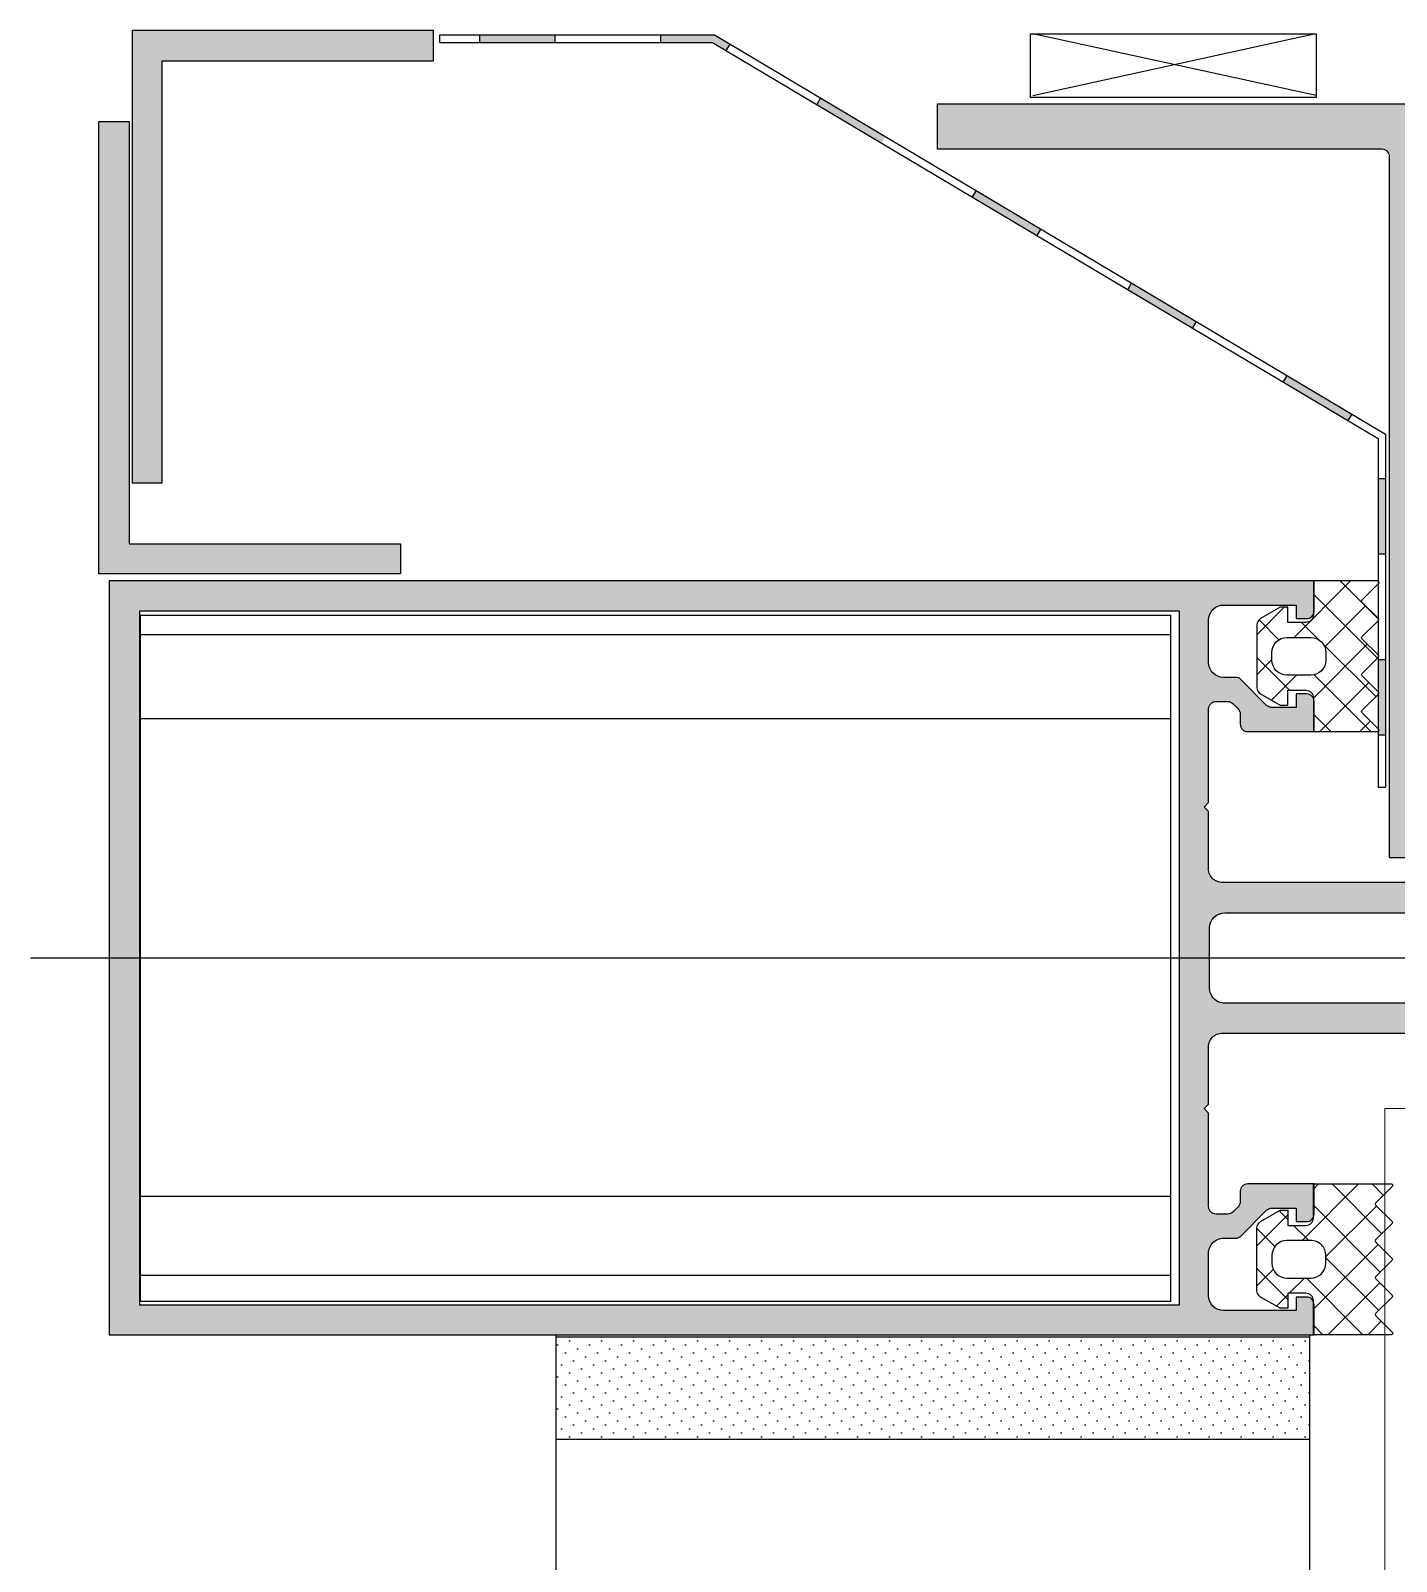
# Model space of a CAD drawing. Header units: millimetres. Extents: x 809 to 8159, y 33 to 4533.
# Drawn here: x 3993.37 to 4002.43, y 3000.12 to 3010.28 of the extents above; entities that cross this region are included whole.
import ezdxf

# ---------------------------------------------------------------- set-up
doc = ezdxf.new("R2010")
doc.units = ezdxf.units.MM
doc.linetypes.add('DASHDOT', pattern=[25.399999999999995, 12.7, -6.349999999999998, 0, -6.349999999999998])
for name, color, linetype in [('5', 11, 'Continuous'), ('EKSEN', 11, 'Continuous'), ('FITILLER', 240, 'Continuous'), ('GORUNUS-TARAMA', 11, 'Continuous')]:
    doc.layers.add(name, color=color, linetype=linetype)
doc.layers.add('cam', color=5, linetype='Continuous', lineweight=0)

# ---------------------------------------------------------------- blocks, each defined once
blk = doc.blocks.new('ajsdfxcvzx')
for points in [[(35949.99928870759, -5580.998390094676), (35949.99928870759, -5583.998390094676), (35950.1992887076, -5583.998390094676), (35950.1992887076, -5581.198390094676), (35951.99928870759, -5581.198390094676), (35951.99928870759, -5580.998390094676)], [(35952.30701589442, -5581.076131912862), (35952.30701589442, -5581.026131912862), (35952.80701589442, -5581.026131912862), (35952.80701589442, -5581.042574312396, 0.0434347581785503), (35952.65725948896, -5581.076131912862)], [(35954.54183296107, -5581.487807780355), (35954.56740162506, -5581.444839845552), (35954.99708097309, -5581.700526485557), (35954.97151230909, -5581.743494420361)], [(35949.77938826266, -5584.601609560744), (35949.77938826266, -5581.601609560743), (35949.97938826265, -5581.601609560743), (35949.97938826265, -5584.401609560743), (35951.77938826266, -5584.401609560743), (35951.77938826266, -5584.601609560743)]]:
    blk.add_hatch(color=256).paths.add_polyline_path(points)
h = blk.add_hatch(color=256)
h.paths.add_polyline_path([(35952.65725948896, -5581.076131912862, -0.0434347581785632), (35952.80701589442, -5581.042574312396), (35952.80701589442, -5581.076131912862)])
h.paths.add_polyline_path([(35953.50701589441, -5581.076131912862), (35953.50701589441, -5581.026131912862), (35953.86376630204, -5581.026131912862), (35953.96719082273, -5581.087676104617), (35953.94162215873, -5581.130644039419), (35953.85001496721, -5581.076131912862)])
h = blk.add_hatch(color=256)
edge = h.paths.add_edge_path()
edge.add_arc((35958.98180359086, -5582.085809404256), 0.02999999999965046, -30.00000000555798, 59.99999996880672, ccw=False)
edge.add_line((35959.00778435297, -5582.100809404258), (35958.90145319838, -5582.284980366444))
edge.add_line((35958.90145319838, -5582.284980366444), (35959.00778435297, -5582.46915132863))
edge.add_arc((35958.98180359086, -5582.484151328632), 0.02999999999925227, -59.99999996880672, 30.00000000555798, ccw=False)
edge.add_line((35958.99680359088, -5582.510132090737), (35958.96072663914, -5582.530961128552))
edge.add_arc((35958.94572663913, -5582.504980366445), 0.03000000000122575, 239.999999982578, 300.0000000294563, ccw=False)
edge.add_line((35958.93072663912, -5582.530961128552), (35958.73680359086, -5582.418999604331))
edge.add_arc((35958.72180359086, -5582.444980366444), 0.02999999999946331, 60.00000000069188, 180.000000001737)
edge.add_line((35958.69180359086, -5582.444980366445), (35958.69180359086, -5582.574980366444))
edge.add_line((35958.69180359086, -5582.574980366444), (35958.54180359087, -5582.574980366444))
edge.add_line((35958.54180359087, -5582.574980366444), (35958.54180359087, -5582.774980366445))
edge.add_line((35958.54180359087, -5582.774980366445), (35958.69180359086, -5582.774980366445))
edge.add_line((35958.69180359086, -5582.774980366445), (35958.69180359086, -5582.934980393184))
edge.add_arc((35958.71680359086, -5582.934980379814), 0.02500000000145877, 180.0000306408022, 360.0000306408023)
edge.add_line((35958.74180359086, -5582.934980366445), (35958.84180359086, -5582.934980366445))
edge.add_line((35958.84180359086, -5582.934980366445), (35958.94180359086, -5582.834980366444))
edge.add_line((35958.94180359086, -5582.834980366444), (35958.98251426898, -5582.834980366444))
edge.add_line((35958.98251426898, -5582.834980366444), (35959.01180359087, -5582.864269688325))
edge.add_line((35959.01180359087, -5582.864269688325), (35959.01180359087, -5582.934980366445))
edge.add_line((35959.01180359087, -5582.934980366445), (35959.09180359086, -5583.014980366444))
edge.add_line((35959.09180359086, -5583.014980366444), (35959.09180359086, -5583.124980366444))
edge.add_line((35959.09180359086, -5583.124980366444), (35958.96180359086, -5583.124980366444))
edge.add_line((35958.96180359086, -5583.124980366444), (35958.89180359086, -5583.054980366444))
edge.add_line((35958.89180359086, -5583.054980366444), (35958.84180359086, -5583.084980366444))
edge.add_line((35958.84180359086, -5583.084980366444), (35958.54180359087, -5583.084980366444))
edge.add_line((35958.54180359087, -5583.084980366444), (35958.54180359087, -5586.484980366445))
edge.add_line((35958.54180359087, -5586.484980366445), (35958.34180359086, -5586.484980366445))
edge.add_line((35958.34180359086, -5586.484980366445), (35958.34180359086, -5581.834980366444))
edge.add_arc((35958.29180359086, -5581.834980366442), 0.05000000000291038, 359.9999999979156, 449.9999999916624)
edge.add_line((35958.29180359087, -5581.784980366444), (35955.34180359086, -5581.784980366444))
edge.add_line((35955.34180359086, -5581.784980366444), (35955.34180359086, -5581.484980366445))
edge.add_line((35955.34180359086, -5581.484980366445), (35958.59180359086, -5581.484980366445))
edge.add_arc((35958.64180359086, -5581.484980366445), 0.04999999999563443, 180, 360)
edge.add_line((35958.69180359086, -5581.484980366445), (35958.84180359086, -5581.484980366445))
edge.add_line((35958.84180359086, -5581.484980366445), (35958.89180359086, -5581.514980366444))
edge.add_line((35958.89180359086, -5581.514980366444), (35958.96180359086, -5581.444980366445))
edge.add_line((35958.96180359086, -5581.444980366445), (35959.09180359086, -5581.444980366445))
edge.add_line((35959.09180359086, -5581.444980366445), (35959.09180359086, -5581.554980366444))
edge.add_line((35959.09180359086, -5581.554980366444), (35959.01180359087, -5581.634980366444))
edge.add_line((35959.01180359087, -5581.634980366444), (35959.01180359087, -5581.705691044563))
edge.add_line((35959.01180359087, -5581.705691044563), (35958.98251426898, -5581.734980366445))
edge.add_line((35958.98251426898, -5581.734980366445), (35958.94180359086, -5581.734980366445))
edge.add_line((35958.94180359086, -5581.734980366445), (35958.84180359086, -5581.634980366444))
edge.add_line((35958.84180359086, -5581.634980366444), (35958.74180359086, -5581.634980366444))
edge.add_arc((35958.71680359086, -5581.634980366444), 0.02500000000145519, 0, 180)
edge.add_line((35958.69180359086, -5581.634980366444), (35958.69180359086, -5581.794980366444))
edge.add_line((35958.69180359086, -5581.794980366444), (35958.54180359087, -5581.794980366444))
edge.add_line((35958.54180359087, -5581.794980366444), (35958.54180359087, -5581.994980366444))
edge.add_line((35958.54180359087, -5581.994980366444), (35958.69180359086, -5581.994980366444))
edge.add_line((35958.69180359086, -5581.994980366444), (35958.69180359086, -5582.124980366444))
edge.add_arc((35958.72180359086, -5582.124980366444), 0.02999999999883585, 180, 300.0000000285878)
edge.add_line((35958.73680359087, -5582.150961128552), (35958.93072663912, -5582.038999604337))
edge.add_arc((35958.94572663913, -5582.064980366444), 0.02999999999758778, 59.99999997054368, 120.000000017422, ccw=False)
edge.add_line((35958.96072663914, -5582.038999604337), (35958.99680359088, -5582.059828642151))
h = blk.add_hatch(color=256)
h.paths.add_polyline_path([(35957.63552426687, -5583.328751588395), (35957.66109293087, -5583.285783653591), (35958.09077227891, -5583.541470293597), (35958.0652036149, -5583.584438228399)])
h.paths.add_polyline_path([(35956.6042938316, -5582.715103652381), (35956.6298624956, -5582.672135717578), (35956.89487007675, -5582.829832144714), (35956.87244946371, -5582.87467337079)])
h.paths.add_polyline_path([(35956.87244946371, -5582.87467337079), (35956.89487007675, -5582.829832144714), (35957.05954184364, -5582.927822357584), (35957.03397317963, -5582.970790292386)])
h.paths.add_polyline_path([(35955.71222170471, -5582.18426379281), (35955.67080849078, -5582.101437364953), (35956.02831140836, -5582.314174421571), (35956.00274274436, -5582.357142356374)])
h.paths.add_polyline_path([(35955.57306339634, -5582.101455716368), (35955.59863206033, -5582.058487781565), (35955.67080849078, -5582.101437364953), (35955.71222170471, -5582.18426379281)])
h = blk.add_hatch(color=256)
h.paths.add_polyline_path([(35958.26535951848, -5585.669072602951), (35958.26535951848, -5585.647806608513, 0.5435929324231409), (35958.26886528717, -5585.631392701611), (35958.26535951848, -5585.627886932923), (35958.26535951848, -5585.400686208091), (35958.26738333683, -5585.398662389745, 0.4142135623738858), (35958.26738333682, -5585.386028883874), (35958.26535951848, -5585.384005065536), (35958.26535951848, -5585.169072602951), (35958.31535951848, -5585.169072602951), (35958.31535951848, -5585.669072602951)])
h.paths.add_polyline_path([(35958.26535951848, -5584.469072602951), (35958.26535951848, -5583.969072602951), (35958.31535951848, -5583.969072602951), (35958.31535951848, -5584.469072602951)])
h = blk.add_hatch(color=256)
edge = h.paths.add_edge_path()
edge.add_line((35957.79100946776, -5589.398463769426), (35957.72100946776, -5589.398463769426))
edge.add_line((35957.72100946776, -5589.398463769426), (35957.72100946776, -5589.488463769426))
edge.add_line((35957.72100946776, -5589.488463769426), (35957.24100946776, -5589.488463769426))
edge.add_arc((35957.24100946776, -5589.388463769425), 0.1, 540, 630, ccw=False)
edge.add_line((35957.14100946776, -5589.388463769425), (35957.14100946776, -5589.108463769426))
edge.add_arc((35957.24100946776, -5589.108463769426), 0.1, 450, 540, ccw=False)
edge.add_line((35957.24100946776, -5589.008463769425), (35957.32029878964, -5589.008463769425))
edge.add_arc((35957.32029878964, -5588.958463769425), 0.05000000000022739, 270.0000000001042, 315.0000000000368)
edge.add_line((35957.3556541287, -5588.993819108485), (35957.52636480682, -5588.823108430366))
edge.add_arc((35957.56172014588, -5588.858463769426), 0.04999999999986375, 449.99999999992184, 494.9999999999079, ccw=False)
edge.add_line((35957.56172014588, -5588.808463769426), (35957.72100946776, -5588.808463769426))
edge.add_line((35957.72100946776, -5588.808463769426), (35957.72100946776, -5588.898463769426))
edge.add_line((35957.72100946776, -5588.898463769426), (35957.79100946776, -5588.898463769426))
edge.add_arc((35957.79100946776, -5588.848463769426), 0.05, 630, 720)
edge.add_line((35957.84100946777, -5588.848463769426), (35957.84100946777, -5588.648463769426))
edge.add_line((35957.84100946777, -5588.648463769426), (35957.40100946777, -5588.648463769426))
edge.add_arc((35957.40100946777, -5588.698463769425), 0.05, 450, 540)
edge.add_line((35957.35100946776, -5588.698463769425), (35957.35100946776, -5588.76562105695))
edge.add_arc((35957.30100946776, -5588.76562105695), 0.05000000000020464, 314.99999999996317, 359.99999999992184, ccw=False)
edge.add_line((35957.33636480682, -5588.80097639601), (35957.30352209434, -5588.833819108484))
edge.add_arc((35957.26816675529, -5588.798463769425), 0.05000000000000844, 270, 315.0000000001474, ccw=False)
edge.add_line((35957.26816675529, -5588.848463769426), (35957.19100946777, -5588.848463769426))
edge.add_arc((35957.19100946777, -5588.798463769425), 0.05, 540, 630, ccw=False)
edge.add_line((35957.14100946776, -5588.798463769425), (35957.14100946776, -5588.548463769425))
edge.add_line((35957.14100946776, -5588.548463769425), (35957.14100946776, -5588.178463769425))
edge.add_line((35957.14100946776, -5588.178463769425), (35957.11100946776, -5588.148463769425))
edge.add_line((35957.11100946776, -5588.148463769426), (35957.14100946776, -5588.118463769426))
edge.add_line((35957.14100946776, -5588.118463769425), (35957.14100946776, -5587.748463769425))
edge.add_arc((35957.23254110912, -5587.740342246645), 0.0918912427893527, 449.0449508966667, 545.0705259017944, ccw=False)
edge.add_line((35957.23407275047, -5587.648463769426), (35959.51100946777, -5587.648463769426))
edge.add_arc((35959.53100946776, -5587.648463769426), 0.01999999999998181, 359.9999999994789, 539.9999999994789, ccw=False)
edge.add_line((35959.55100946776, -5587.648463769426), (35959.57100946776, -5587.648463769426))
edge.add_arc((35959.59100946777, -5587.648463769426), 0.01999999999998181, 360, 540, ccw=False)
edge.add_line((35959.61100946776, -5587.648463769426), (35960.54100946776, -5587.648463769426))
edge.add_line((35960.54100946776, -5587.648463769426), (35960.54100946776, -5587.508463769425))
edge.add_arc((35960.48100946777, -5587.508463769425), 0.06000000000001365, 359.9999999999783, 449.9999999999349)
edge.add_line((35960.48100946777, -5587.448463769425), (35960.48100946777, -5587.378463769425))
edge.add_arc((35960.45100946777, -5587.378463769425), 0.03000000000001819, 360.0000000001737, 450.0000000001738)
edge.add_line((35960.45100946777, -5587.348463769426), (35960.41100946777, -5587.348463769426))
edge.add_arc((35960.41100946776, -5587.378463769425), 0.0300000000000864, 450.0000000001302, 540.0000000000432)
edge.add_line((35960.38100946776, -5587.378463769425), (35960.38100946776, -5587.448463769425))
edge.add_line((35960.38100946776, -5587.448463769425), (35959.74100946776, -5587.448463769425))
edge.add_line((35959.74100946776, -5587.448463769425), (35959.74100946776, -5587.198463769425))
edge.add_line((35959.74100946776, -5587.198463769426), (35959.69100946776, -5587.148463769427))
edge.add_line((35959.69100946777, -5587.148463769426), (35959.74100946776, -5587.098463769426))
edge.add_line((35959.74100946776, -5587.098463769426), (35959.74100946776, -5586.848463769426))
edge.add_line((35959.74100946776, -5586.848463769426), (35960.38100946776, -5586.848463769426))
edge.add_line((35960.38100946776, -5586.848463769426), (35960.38100946776, -5586.918463769425))
edge.add_arc((35960.41100946776, -5586.918463769426), 0.0300000000000864, 539.9999999999566, 629.9999999998696)
edge.add_line((35960.41100946776, -5586.948463769426), (35960.45100946776, -5586.948463769426))
edge.add_arc((35960.45100946777, -5586.918463769426), 0.03000000000002956, 629.9999999998263, 719.9999999998048)
edge.add_line((35960.48100946777, -5586.918463769426), (35960.48100946777, -5586.848463769426))
edge.add_arc((35960.48100946777, -5586.788463769426), 0.06000000000001365, 270.0000000000652, 360.0000000000217)
edge.add_line((35960.54100946776, -5586.788463769426), (35960.54100946776, -5586.648463769427))
edge.add_line((35960.54100946776, -5586.648463769426), (35959.61100946776, -5586.648463769426))
edge.add_arc((35959.59100946777, -5586.648463769426), 0.01999999999998181, 180, 360, ccw=False)
edge.add_line((35959.57100946776, -5586.648463769426), (35959.55100946776, -5586.648463769425))
edge.add_arc((35959.53100946776, -5586.648463769426), 0.01999999999998181, 180.0000000005211, 360.0000000005211, ccw=False)
edge.add_line((35959.51100946777, -5586.648463769426), (35957.23407275047, -5586.648463769426))
edge.add_arc((35957.23254110912, -5586.556585292206), 0.09189124278939273, 174.92947409818, 270.95504910330453, ccw=False)
edge.add_line((35957.14100946776, -5586.548463769426), (35957.14100946776, -5586.178463769426))
edge.add_line((35957.14100946776, -5586.178463769425), (35957.11100946776, -5586.148463769426))
edge.add_line((35957.11100946776, -5586.148463769426), (35957.14100946776, -5586.118463769425))
edge.add_line((35957.14100946776, -5586.118463769426), (35957.14100946776, -5585.748463769426))
edge.add_line((35957.14100946776, -5585.748463769426), (35957.14100946776, -5585.498463769426))
edge.add_arc((35957.19100946777, -5585.498463769426), 0.05, 450, 540, ccw=False)
edge.add_line((35957.19100946777, -5585.448463769426), (35957.26816675529, -5585.448463769426))
edge.add_arc((35957.26816675529, -5585.498463769426), 0.05, 404.9999999998526, 450, ccw=False)
edge.add_line((35957.30352209435, -5585.463108430366), (35957.33636480682, -5585.495951142841))
edge.add_arc((35957.30100946776, -5585.5313064819), 0.05000000000020138, 360.00000000007816, 405.00000000003683, ccw=False)
edge.add_line((35957.35100946776, -5585.5313064819), (35957.35100946776, -5585.598463769426))
edge.add_arc((35957.40100946777, -5585.598463769426), 0.05, 540, 630)
edge.add_line((35957.40100946777, -5585.648463769426), (35957.84100946777, -5585.648463769426))
edge.add_line((35957.84100946777, -5585.648463769426), (35957.84100946777, -5585.448463769426))
edge.add_arc((35957.79100946776, -5585.448463769426), 0.05, 360, 450)
edge.add_line((35957.79100946776, -5585.398463769426), (35957.72100946776, -5585.398463769426))
edge.add_line((35957.72100946776, -5585.398463769426), (35957.72100946776, -5585.488463769426))
edge.add_line((35957.72100946776, -5585.488463769426), (35957.56172014588, -5585.488463769426))
edge.add_arc((35957.56172014588, -5585.438463769426), 0.04999999999986358, 225.0000000000921, 270.00000000007816, ccw=False)
edge.add_line((35957.52636480682, -5585.473819108485), (35957.3556541287, -5585.303108430367))
edge.add_arc((35957.32029878964, -5585.338463769426), 0.05000000000023354, 404.9999999999631, 449.9999999998959)
edge.add_line((35957.32029878964, -5585.288463769426), (35957.24100946776, -5585.288463769426))
edge.add_arc((35957.24100946776, -5585.188463769426), 0.1, 540, 630, ccw=False)
edge.add_line((35957.14100946776, -5585.188463769426), (35957.14100946776, -5584.908463769426))
edge.add_arc((35957.24100946776, -5584.908463769426), 0.1, 450, 540, ccw=False)
edge.add_line((35957.24100946776, -5584.808463769426), (35957.72100946776, -5584.808463769426))
edge.add_line((35957.72100946776, -5584.808463769426), (35957.72100946776, -5584.898463769426))
edge.add_line((35957.72100946776, -5584.898463769426), (35957.79100946776, -5584.898463769426))
edge.add_arc((35957.79100946776, -5584.848463769426), 0.05, 630, 720)
edge.add_line((35957.84100946777, -5584.848463769426), (35957.84100946777, -5584.648463769426))
edge.add_line((35957.84100946777, -5584.648463769426), (35949.84816884584, -5584.648463769426))
edge.add_line((35949.84816884584, -5584.648463769426), (35949.84816884584, -5589.648463769426))
edge.add_line((35949.84816884584, -5589.648463769426), (35957.84100946777, -5589.648463769426))
edge.add_line((35957.84100946777, -5589.648463769426), (35957.84100946777, -5589.448463769426))
edge.add_arc((35957.79100946776, -5589.448463769426), 0.05, 360, 450)
h.paths.add_polyline_path([(35956.94816884584, -5584.850139960079), (35950.04816884584, -5584.850139960079), (35950.04816884584, -5589.450139960079), (35956.94816884584, -5589.450139960079), (35956.94816884584, -5587.150139960078)], flags=16)
edge = h.paths.add_edge_path(flags=16)
edge.add_arc((35959.34816884584, -5587.350139960079), 0.1, 270, 360, ccw=False)
edge.add_line((35959.34816884584, -5587.450139960079), (35957.24816884584, -5587.450139960079))
edge.add_arc((35957.24816884584, -5587.350139960079), 0.1, 540, 630, ccw=False)
edge.add_line((35957.14816884584, -5587.350139960079), (35957.14816884584, -5586.950139960079))
edge.add_arc((35957.24816884584, -5586.950139960079), 0.1, 450, 540, ccw=False)
edge.add_line((35957.24816884584, -5586.850139960079), (35959.34816884583, -5586.850139960079))
edge.add_arc((35959.34816884584, -5586.950139960079), 0.1, 360, 450, ccw=False)
edge.add_line((35959.44816884584, -5586.950139960079), (35959.44816884584, -5587.350139960079))
at = {"layer": 'FITILLER'}
h = blk.add_hatch(dxfattribs=at)
h.set_pattern_fill('NET', color=256, scale=1.499999999999999, angle=225, style=0)
h.set_pattern_definition([(135, (35971.45091613428, -5602.522946904461), (0.1325825214724776, 0.1325825214724776), []), (44.99999999999994, (35971.45091613428, -5602.522946904461), (0.1325825214724777, -0.1325825214724775), [])])
edge = h.paths.add_edge_path(flags=16)
edge.add_arc((35957.81928337387, -5585.173463769423), 0.1000000000058208, 270, 359.9999999984367, ccw=False)
edge.add_line((35957.81928337387, -5585.273463769426), (35957.66100946776, -5585.273463769426))
edge.add_arc((35957.66100946777, -5585.17346376943), 0.09999999999581632, 179.9999999973945, 269.99999999583116, ccw=False)
edge.add_line((35957.56100946777, -5585.173463769425), (35957.56100946777, -5585.123463769426))
edge.add_arc((35957.66100946777, -5585.123463769422), 0.09999999999854481, 90.00000000416878, 180.0000000026055, ccw=False)
edge.add_line((35957.66100946776, -5585.023463769426), (35957.81928337387, -5585.023463769426))
edge.add_arc((35957.81928337387, -5585.123463769429), 0.1000000000030923, 1.563307705509942e-09, 90, ccw=False)
edge.add_line((35957.91928337388, -5585.123463769426), (35957.91928337388, -5585.173463769425))
edge = h.paths.add_edge_path()
edge.add_line((35957.83600946776, -5585.648463769426), (35958.26179421936, -5585.648463769426))
edge.add_arc((35958.26179421936, -5585.638463769425), 0.01000000000112777, 270, 405.0000000073695)
edge.add_line((35958.26886528717, -5585.631392701611), (35958.158075909, -5585.520603323524))
edge.add_arc((35958.16439266194, -5585.514286570589), 0.008933237672353924, 135.0000000082495, 224.9999999917505, ccw=False)
edge.add_line((35958.158075909, -5585.507969817654), (35958.26738333682, -5585.398662389745))
edge.add_arc((35958.26106658388, -5585.392345636814), 0.008933237674926363, 315.0000000577467, 405.0000000123742)
edge.add_line((35958.26738333682, -5585.386028883874), (35958.158075909, -5585.276721456139))
edge.add_arc((35958.16439266194, -5585.270404703203), 0.008933237672997033, 135.0000000041248, 224.9999999958752, ccw=False)
edge.add_line((35958.158075909, -5585.264087950267), (35958.26738333682, -5585.154780522359))
edge.add_arc((35958.26106658388, -5585.148463769427), 0.008933237675569474, 315.0000000536219, 405.0000000082495)
edge.add_line((35958.26738333682, -5585.142147016488), (35958.158075909, -5585.032839588752))
edge.add_arc((35958.16439266194, -5585.026522835817), 0.008933237672353924, 135.0000000041248, 224.9999999917505, ccw=False)
edge.add_line((35958.158075909, -5585.020206082881), (35958.26738333682, -5584.91089865498))
edge.add_arc((35958.26106658389, -5584.904581902044), 0.008933237672997033, 315.0000000041247, 404.9999999958752)
edge.add_line((35958.26738333682, -5584.898265149108), (35958.158075909, -5584.788957721365))
edge.add_arc((35958.16439266194, -5584.782640968429), 0.008933237672997033, 135.0000000082495, 224.9999999958752, ccw=False)
edge.add_line((35958.158075909, -5584.776324215494), (35958.26886528726, -5584.665534837238))
edge.add_arc((35958.26179421945, -5584.658463769426), 0.01000000000007886, 315, 450)
edge.add_line((35958.26179421945, -5584.648463769426), (35957.83600946776, -5584.648463769426))
edge.add_line((35957.83600946776, -5584.648463769426), (35957.83600946776, -5584.873463769425))
edge.add_arc((35957.78600946776, -5584.873463769423), 0.05000000000291038, 270, 359.9999999979156, ccw=False)
edge.add_line((35957.78600946776, -5584.923463769425), (35957.66600946776, -5584.923463769425))
edge.add_line((35957.66600946776, -5584.923463769425), (35957.66600946776, -5584.823463769426))
edge.add_line((35957.66600946776, -5584.823463769426), (35957.61600946776, -5584.823463769426))
edge.add_line((35957.61600946776, -5584.823463769426), (35957.48600946776, -5584.89851930442))
edge.add_arc((35957.51100946776, -5584.941820574611), 0.0499999999982555, 119.9999999934522, 179.9999999989578)
edge.add_line((35957.46100946776, -5584.94182057461), (35957.46100946776, -5585.355106964242))
edge.add_arc((35957.51100946776, -5585.355106964241), 0.04999999999563443, 180.0000000010422, 240.0000000065478)
edge.add_line((35957.48600946776, -5585.398408234431), (35957.61600946776, -5585.473463769426))
edge.add_line((35957.61600946776, -5585.473463769426), (35957.66600946776, -5585.473463769426))
edge.add_line((35957.66600946776, -5585.473463769426), (35957.66600946776, -5585.373463769425))
edge.add_line((35957.66600946776, -5585.373463769425), (35957.78600946776, -5585.373463769425))
edge.add_arc((35957.78600946776, -5585.423463769426), 0.05000000000109139, 1.042224084812915e-09, 90, ccw=False)
edge.add_line((35957.83600946776, -5585.423463769425), (35957.83600946776, -5585.648463769426))
h = blk.add_hatch(dxfattribs=at)
h.set_pattern_fill('NET', color=256, scale=1.499999999999999, angle=225, style=0)
h.set_pattern_definition([(225, (35971.45091613428, -5623.016125917658), (0.1325825214724777, -0.1325825214724775), []), (315, (35971.45091613428, -5623.016125917658), (0.1325825214724777, 0.1325825214724776), [])])
edge = h.paths.add_edge_path(flags=16)
edge.add_arc((35957.81928337387, -5589.123463769429), 0.1000000000058208, 2.084408315922602e-09, 90)
edge.add_line((35957.81928337387, -5589.023463769426), (35957.66100946776, -5589.023463769426))
edge.add_arc((35957.66100946777, -5589.123463769422), 0.09999999999581632, 90.00000000416884, 180.0000000020844)
edge.add_line((35957.56100946777, -5589.123463769425), (35957.56100946777, -5589.173463769425))
edge.add_arc((35957.66100946777, -5589.17346376943), 0.09999999999854481, 179.9999999973945, 269.9999999958312)
edge.add_line((35957.66100946776, -5589.273463769426), (35957.81928337387, -5589.273463769426))
edge.add_arc((35957.81928337387, -5589.173463769423), 0.1000000000030923, 270, 359.9999999984367)
edge.add_line((35957.91928337388, -5589.173463769425), (35957.91928337388, -5589.123463769425))
edge = h.paths.add_edge_path()
edge.add_line((35957.83600946776, -5588.648463769426), (35958.35280386556, -5588.648463769426))
edge.add_arc((35958.35280386556, -5588.658463769427), 0.01000000000112777, -45.00000000736952, 90, ccw=False)
edge.add_line((35958.35987493338, -5588.665534837241), (35958.2490855552, -5588.776324215326))
edge.add_arc((35958.25540230814, -5588.782640968262), 0.008933237672997033, 135.0000000041248, 224.9999999917505)
edge.add_line((35958.2490855552, -5588.788957721197), (35958.35839298303, -5588.898265149106))
edge.add_arc((35958.3520762301, -5588.904581902038), 0.008933237669781484, -45.00000004537242, 44.99999997525151, ccw=False)
edge.add_line((35958.35839298303, -5588.910898654977), (35958.2490855552, -5589.020206082712))
edge.add_arc((35958.25540230814, -5589.026522835648), 0.008933237672997033, 135.0000000041248, 224.9999999958752)
edge.add_line((35958.2490855552, -5589.032839588584), (35958.35839298303, -5589.142147016492))
edge.add_arc((35958.3520762301, -5589.148463769425), 0.008933237670424594, -45.000000041247574, 44.999999979376184, ccw=False)
edge.add_line((35958.35839298303, -5589.154780522364), (35958.2490855552, -5589.2640879501))
edge.add_arc((35958.25540230814, -5589.270404703035), 0.008933237672353924, 135.0000000082495, 224.9999999958752)
edge.add_line((35958.2490855552, -5589.276721455971), (35958.35839298303, -5589.386028883871))
edge.add_arc((35958.35207623009, -5589.392345636807), 0.008933237672997033, -44.999999995875214, 44.99999999587533, ccw=False)
edge.add_line((35958.35839298303, -5589.398662389744), (35958.2490855552, -5589.507969817486))
edge.add_arc((35958.25540230814, -5589.514286570422), 0.008933237672997033, 135.0000000041248, 224.9999999917505)
edge.add_line((35958.2490855552, -5589.520603323357), (35958.35987493346, -5589.631392701614))
edge.add_arc((35958.35280386565, -5589.638463769425), 0.01000000000007886, -90, 45, ccw=False)
edge.add_line((35958.35280386565, -5589.648463769426), (35957.83600946776, -5589.648463769426))
edge.add_line((35957.83600946776, -5589.648463769426), (35957.83600946776, -5589.423463769425))
edge.add_arc((35957.78600946776, -5589.423463769427), 0.05000000000291038, 2.084408315922602e-09, 90)
edge.add_line((35957.78600946776, -5589.373463769426), (35957.66600946776, -5589.373463769425))
edge.add_line((35957.66600946776, -5589.373463769425), (35957.66600946776, -5589.473463769426))
edge.add_line((35957.66600946776, -5589.473463769426), (35957.61600946776, -5589.473463769426))
edge.add_line((35957.61600946776, -5589.473463769426), (35957.48600946776, -5589.398408234431))
edge.add_arc((35957.51100946776, -5589.355106964241), 0.0499999999982555, 180.0000000010422, 240.0000000065478, ccw=False)
edge.add_line((35957.46100946776, -5589.355106964242), (35957.46100946776, -5588.94182057461))
edge.add_arc((35957.51100946776, -5588.941820574611), 0.04999999999563443, 119.9999999934522, 179.9999999989578, ccw=False)
edge.add_line((35957.48600946776, -5588.89851930442), (35957.61600946776, -5588.823463769426))
edge.add_line((35957.61600946776, -5588.823463769426), (35957.66600946776, -5588.823463769426))
edge.add_line((35957.66600946776, -5588.823463769426), (35957.66600946776, -5588.923463769425))
edge.add_line((35957.66600946776, -5588.923463769425), (35957.78600946776, -5588.923463769425))
edge.add_arc((35957.78600946776, -5588.873463769424), 0.05000000000109139, 270, 359.9999999979156)
edge.add_line((35957.83600946776, -5588.873463769426), (35957.83600946776, -5588.648463769426))
h = blk.add_hatch(dxfattribs=at)
h.set_pattern_fill('DOTS', color=256, scale=1.199999999999999, angle=135, style=0)
h.set_pattern_definition([(135, (36052.00619858685, -5751.831307589119), (-0.07954951288348663, -0.02651650429449552), [0, -0.07500000000000001])])
h.paths.add_polyline_path([(35957.81100946777, -5589.661993972595), (35957.81100946777, -5590.343613346509), (35952.81417866635, -5590.343613346509), (35952.81417866635, -5589.661993972595)])
for p, q in [((35952.0414326793, -5581.026131912862), (35953.86376630204, -5581.026131912862)), ((35952.0414326793, -5581.076131912862), (35952.0414326793, -5581.026131912862)), ((35952.30701589442, -5581.076131912862), (35952.30701589442, -5581.026131912862)), ((35952.80701589442, -5581.076131912862), (35952.80701589442, -5581.026131912862)), ((35953.50701589441, -5581.076131912862), (35953.50701589441, -5581.026131912862)), ((35953.86376630204, -5581.026131912862), (35958.31535951848, -5583.675114037332)), ((35957.85537977144, -5581.428747280759), (35955.97414858798, -5581.019451663596)), ((35955.97414858798, -5581.428747280759), (35957.84174762475, -5581.019451663596)), ((35952.0414326793, -5581.076131912862), (35953.85001496721, -5581.076131912862)), ((35953.85001496721, -5581.076131912862), (35958.26535951848, -5583.703543767678)), ((35953.94162215873, -5581.130644039419), (35953.96719082273, -5581.087676104617)), ((35954.56740162506, -5581.444839845552), (35954.54183296107, -5581.487807780355)), ((35955.59863206033, -5582.058487781565), (35955.57306339634, -5582.101455716368)), ((35956.02831140836, -5582.314174421571), (35956.00274274436, -5582.357142356374)), ((35956.6298624956, -5582.672135717578), (35956.6042938316, -5582.715103652381)), ((35957.05954184364, -5582.927822357584), (35957.03397317963, -5582.970790292386)), ((35957.66109293087, -5583.285783653591), (35957.63552426687, -5583.328751588395)), ((35958.09077227891, -5583.541470293597), (35958.0652036149, -5583.584438228399)), ((35958.31535951848, -5583.675114037332), (35958.31535951848, -5586.017718194626)), ((35958.26535951848, -5583.703543767678), (35958.26535951848, -5586.017718194626)), ((35958.26535951848, -5583.969072602951), (35958.31535951848, -5583.969072602951)), ((35958.26535951848, -5584.469072602951), (35958.31535951848, -5584.469072602951)), ((35958.26535951848, -5585.169072602951), (35958.31535951848, -5585.169072602951)), ((35958.26535951848, -5585.669072602951), (35958.31535951848, -5585.669072602951)), ((35958.26535951848, -5586.017718194626), (35958.31535951848, -5586.017718194626))]:
    blk.add_line(p, q)
for points in [[(35949.99928870759, -5580.998390094676), (35949.99928870759, -5583.998390094676), (35950.1992887076, -5583.998390094676), (35950.1992887076, -5581.198390094676), (35951.99928870759, -5581.198390094676), (35951.99928870759, -5580.998390094676)], [(35955.96051644129, -5581.442390288177), (35955.96051644129, -5581.019451663596), (35957.85537977144, -5581.019451663596), (35957.85537977144, -5581.442390288177)], [(35949.77938826266, -5584.601609560744), (35949.77938826266, -5581.601609560743), (35949.97938826265, -5581.601609560743), (35949.97938826265, -5584.401609560743), (35951.77938826266, -5584.401609560743), (35951.77938826266, -5584.601609560743)], [(35956.94816884584, -5584.850139960079), (35950.04816884584, -5584.850139960079), (35950.04816884584, -5589.450139960079), (35956.94816884584, -5589.450139960079), (35956.94816884584, -5587.150139960078)]]:
    blk.add_lwpolyline(points, close=True)
for points in [[(35958.54180359087, -5586.484980366445), (35958.34180359086, -5586.484980366445), (35958.34180359086, -5581.834980366444, 0.4142135623730951), (35958.29180359087, -5581.784980366444), (35955.34180359086, -5581.784980366444), (35955.34180359086, -5581.484980366445), (35958.59180359086, -5581.484980366445, 1)], [(35959.51100946777, -5586.648463769426), (35957.23407275047, -5586.648463769426, -0.4453624046904188), (35957.14100946776, -5586.548463769426), (35957.14100946776, -5586.178463769425), (35957.11100946776, -5586.148463769426), (35957.14100946776, -5586.118463769426), (35957.14100946776, -5585.748463769426), (35957.14100946776, -5585.498463769426, -0.4142135623730951), (35957.19100946777, -5585.448463769426), (35957.26816675529, -5585.448463769426, -0.1989123673803266), (35957.30352209435, -5585.463108430366), (35957.33636480682, -5585.495951142841, -0.1989123673794533), (35957.35100946776, -5585.5313064819), (35957.35100946776, -5585.598463769426, 0.4142135623730951), (35957.40100946777, -5585.648463769426), (35957.84100946777, -5585.648463769426), (35957.84100946777, -5585.448463769426, 0.4142135623730951), (35957.79100946776, -5585.398463769426), (35957.72100946776, -5585.398463769426), (35957.72100946776, -5585.488463769426), (35957.56172014588, -5585.488463769426, -0.1989123673795947), (35957.52636480682, -5585.473819108485), (35957.3556541287, -5585.303108430367, 0.1989123673793523), (35957.32029878964, -5585.288463769426), (35957.24100946776, -5585.288463769426, -0.4142135623730951), (35957.14100946776, -5585.188463769426), (35957.14100946776, -5584.908463769426, -0.4142135623730951), (35957.24100946776, -5584.808463769426), (35957.72100946776, -5584.808463769426), (35957.72100946776, -5584.898463769426), (35957.79100946776, -5584.898463769426, 0.4142135623730951), (35957.84100946777, -5584.848463769426), (35957.84100946777, -5584.648463769426), (35949.84816884584, -5584.648463769426), (35949.84816884584, -5589.648463769426), (35957.84100946777, -5589.648463769426), (35957.84100946777, -5589.448463769426, 0.4142135623730951), (35957.79100946776, -5589.398463769426), (35957.72100946776, -5589.398463769426), (35957.72100946776, -5589.488463769426), (35957.24100946776, -5589.488463769426, -0.4142135623730951), (35957.14100946776, -5589.388463769425), (35957.14100946776, -5589.108463769426, -0.4142135623730951), (35957.24100946776, -5589.008463769425), (35957.32029878964, -5589.008463769425, 0.1989123673793524), (35957.3556541287, -5588.993819108485), (35957.52636480682, -5588.823108430366, -0.1989123673795947), (35957.56172014588, -5588.808463769426), (35957.72100946776, -5588.808463769426), (35957.72100946776, -5588.898463769426), (35957.79100946776, -5588.898463769426, 0.4142135623730951), (35957.84100946777, -5588.848463769426), (35957.84100946777, -5588.648463769426), (35957.40100946777, -5588.648463769426, 0.4142135623730951), (35957.35100946776, -5588.698463769425), (35957.35100946776, -5588.765621056951, -0.1989123673794533), (35957.33636480682, -5588.80097639601), (35957.30352209435, -5588.833819108485, -0.1989123673803265), (35957.26816675529, -5588.848463769426), (35957.19100946777, -5588.848463769426, -0.4142135623730951), (35957.14100946776, -5588.798463769425), (35957.14100946776, -5588.548463769425), (35957.14100946776, -5588.178463769425), (35957.11100946776, -5588.148463769426), (35957.14100946776, -5588.118463769425), (35957.14100946776, -5587.748463769425, -0.4453624046904348), (35957.23407275047, -5587.648463769426), (35959.51100946777, -5587.648463769426, -0.9999999999999998)]]:
    blk.add_lwpolyline(points, format="xyb")
blk.add_lwpolyline([(35959.44816884584, -5587.350139960079, -0.4142135623730951), (35959.34816884584, -5587.450139960079), (35957.24816884584, -5587.450139960079, -0.4142135623730784), (35957.14816884584, -5587.350139960079), (35957.14816884584, -5586.950139960079, -0.4142135623730951), (35957.24816884584, -5586.850139960079), (35959.34816884584, -5586.850139960079, -0.4142135623730951), (35959.44816884584, -5586.950139960079)], format="xyb", close=True)
at = {"layer": '5'}
for p, q in [((35952.81100946777, -5589.648463769426), (35952.81100946777, -5592.780645535072)), ((35957.81100946777, -5589.648463769426), (35957.81100946777, -5592.780645535072))]:
    blk.add_line(p, q, dxfattribs=at)
at = {"layer": 'cam'}
for p, q in [((35958.31100946777, -5592.780645535072), (35958.31100946777, -5588.148463769426)), ((35958.31100946777, -5588.148463769426), (35958.91100946776, -5588.148463769426))]:
    blk.add_line(p, q, dxfattribs=at)
at = {"layer": 'EKSEN', "linetype": 'DASHDOT', "ltscale": 5}
blk.add_line((35949.32667944855, -5587.148463769426), (35963.13644711665, -5587.148463769426), dxfattribs=at)
at = {"layer": 'FITILLER'}
for points in [[(35957.83600946776, -5585.648463769426), (35958.26179421936, -5585.648463769426, 0.6681786380582106), (35958.26886528717, -5585.631392701611), (35958.158075909, -5585.520603323524, -0.4142135623730951), (35958.158075909, -5585.507969817654), (35958.26738333682, -5585.398662389745, 0.4142135623730951), (35958.26738333682, -5585.386028883874), (35958.158075909, -5585.276721456139, -0.4142135623730951), (35958.158075909, -5585.264087950267), (35958.26738333682, -5585.154780522359, 0.4142135623730951), (35958.26738333682, -5585.142147016488), (35958.158075909, -5585.032839588752, -0.4142135623730951), (35958.158075909, -5585.020206082881), (35958.26738333682, -5584.91089865498, 0.4142135623730951), (35958.26738333682, -5584.898265149108), (35958.158075909, -5584.788957721365, -0.4142135623730951), (35958.158075909, -5584.776324215494), (35958.26886528726, -5584.665534837238, 0.6681786379192965), (35958.26179421945, -5584.648463769426), (35957.83600946776, -5584.648463769426), (35957.83600946776, -5584.873463769425, -0.4142135623730951), (35957.78600946776, -5584.923463769425), (35957.66600946776, -5584.923463769425), (35957.66600946776, -5584.823463769426), (35957.61600946776, -5584.823463769426), (35957.48600946776, -5584.89851930442, 0.2679491924311166), (35957.46100946776, -5584.94182057461), (35957.46100946776, -5585.355106964242, 0.2679491924311237), (35957.48600946776, -5585.398408234431), (35957.61600946776, -5585.473463769426), (35957.66600946776, -5585.473463769426), (35957.66600946776, -5585.373463769425), (35957.78600946776, -5585.373463769425, -0.4142135623730951), (35957.83600946776, -5585.423463769425)], [(35957.91928337388, -5585.173463769425, -0.4142135623731117), (35957.81928337387, -5585.273463769426), (35957.66100946776, -5585.273463769426, -0.4142135623730904), (35957.56100946777, -5585.173463769425), (35957.56100946777, -5585.123463769426, -0.4142135623730951), (35957.66100946776, -5585.023463769426), (35957.81928337387, -5585.023463769426, -0.4142135623730951), (35957.91928337388, -5585.123463769426)], [(35957.83600946776, -5588.648463769426), (35958.35280386556, -5588.648463769426, -0.6681786380582106), (35958.35987493338, -5588.665534837241), (35958.2490855552, -5588.776324215326, 0.4142135623730951), (35958.2490855552, -5588.788957721197), (35958.35839298303, -5588.898265149106, -0.4142135623730951), (35958.35839298303, -5588.910898654977), (35958.2490855552, -5589.020206082712, 0.4142135623730951), (35958.2490855552, -5589.032839588584), (35958.35839298303, -5589.142147016492, -0.4142135623730951), (35958.35839298303, -5589.154780522364), (35958.2490855552, -5589.2640879501, 0.4142135623730951), (35958.2490855552, -5589.276721455971), (35958.35839298303, -5589.386028883871, -0.4142135623730951), (35958.35839298303, -5589.398662389744), (35958.2490855552, -5589.507969817486, 0.4142135623730951), (35958.2490855552, -5589.520603323357), (35958.35987493346, -5589.631392701614, -0.6681786379192964), (35958.35280386565, -5589.648463769426), (35957.83600946776, -5589.648463769426), (35957.83600946776, -5589.423463769425, 0.4142135623730951), (35957.78600946776, -5589.373463769426), (35957.66600946776, -5589.373463769425), (35957.66600946776, -5589.473463769426), (35957.61600946776, -5589.473463769426), (35957.48600946776, -5589.398408234431, -0.2679491924311166), (35957.46100946776, -5589.355106964242), (35957.46100946776, -5588.94182057461, -0.2679491924311237), (35957.48600946776, -5588.89851930442), (35957.61600946776, -5588.823463769426), (35957.66600946776, -5588.823463769426), (35957.66600946776, -5588.923463769425), (35957.78600946776, -5588.923463769425, 0.4142135623730951), (35957.83600946776, -5588.873463769426)], [(35957.91928337388, -5589.123463769425, 0.4142135623731117), (35957.81928337387, -5589.023463769426), (35957.66100946776, -5589.023463769426, 0.4142135623730904), (35957.56100946777, -5589.123463769425), (35957.56100946777, -5589.173463769425, 0.4142135623730951), (35957.66100946776, -5589.273463769426), (35957.81928337387, -5589.273463769426, 0.4142135623730951), (35957.91928337388, -5589.173463769425)]]:
    blk.add_lwpolyline(points, format="xyb", close=True, dxfattribs=at)
blk.add_lwpolyline([(35957.81100946777, -5589.661993972595), (35957.81100946777, -5590.343613346509), (35952.81417866635, -5590.343613346509), (35952.81417866635, -5589.661993972595)], close=True, dxfattribs=at)
at = {"layer": 'GORUNUS-TARAMA'}
for p, q in [((35956.89034791355, -5584.878330893718), (35950.05600946776, -5584.878330893718)), ((35950.05600946776, -5589.429287818615), (35950.05600946776, -5584.878330893718)), ((35956.89034791355, -5589.429287818615), (35956.89034791355, -5584.878330893718)), ((35956.89034791355, -5585.006668850183), (35950.05600946776, -5585.006668850182)), ((35956.89034791355, -5585.56417844425), (35950.05600946776, -5585.56417844425)), ((35956.89034791355, -5588.732749094602), (35950.05600946776, -5588.732749094602)), ((35956.89034791355, -5589.256082737858), (35950.05600946776, -5589.256082737858)), ((35956.89034791355, -5589.429287818615), (35950.05600946776, -5589.429287818615))]:
    blk.add_line(p, q, dxfattribs=at)

msp = doc.modelspace()

# ---------------------------------------------------------------- block references
at = {"layer": 'GORUNUS-TARAMA'}
msp.add_blockref('ajsdfxcvzx', (-31955.95567726321, 8591.274052643628), dxfattribs=at)

doc.saveas('drawing.dxf')
